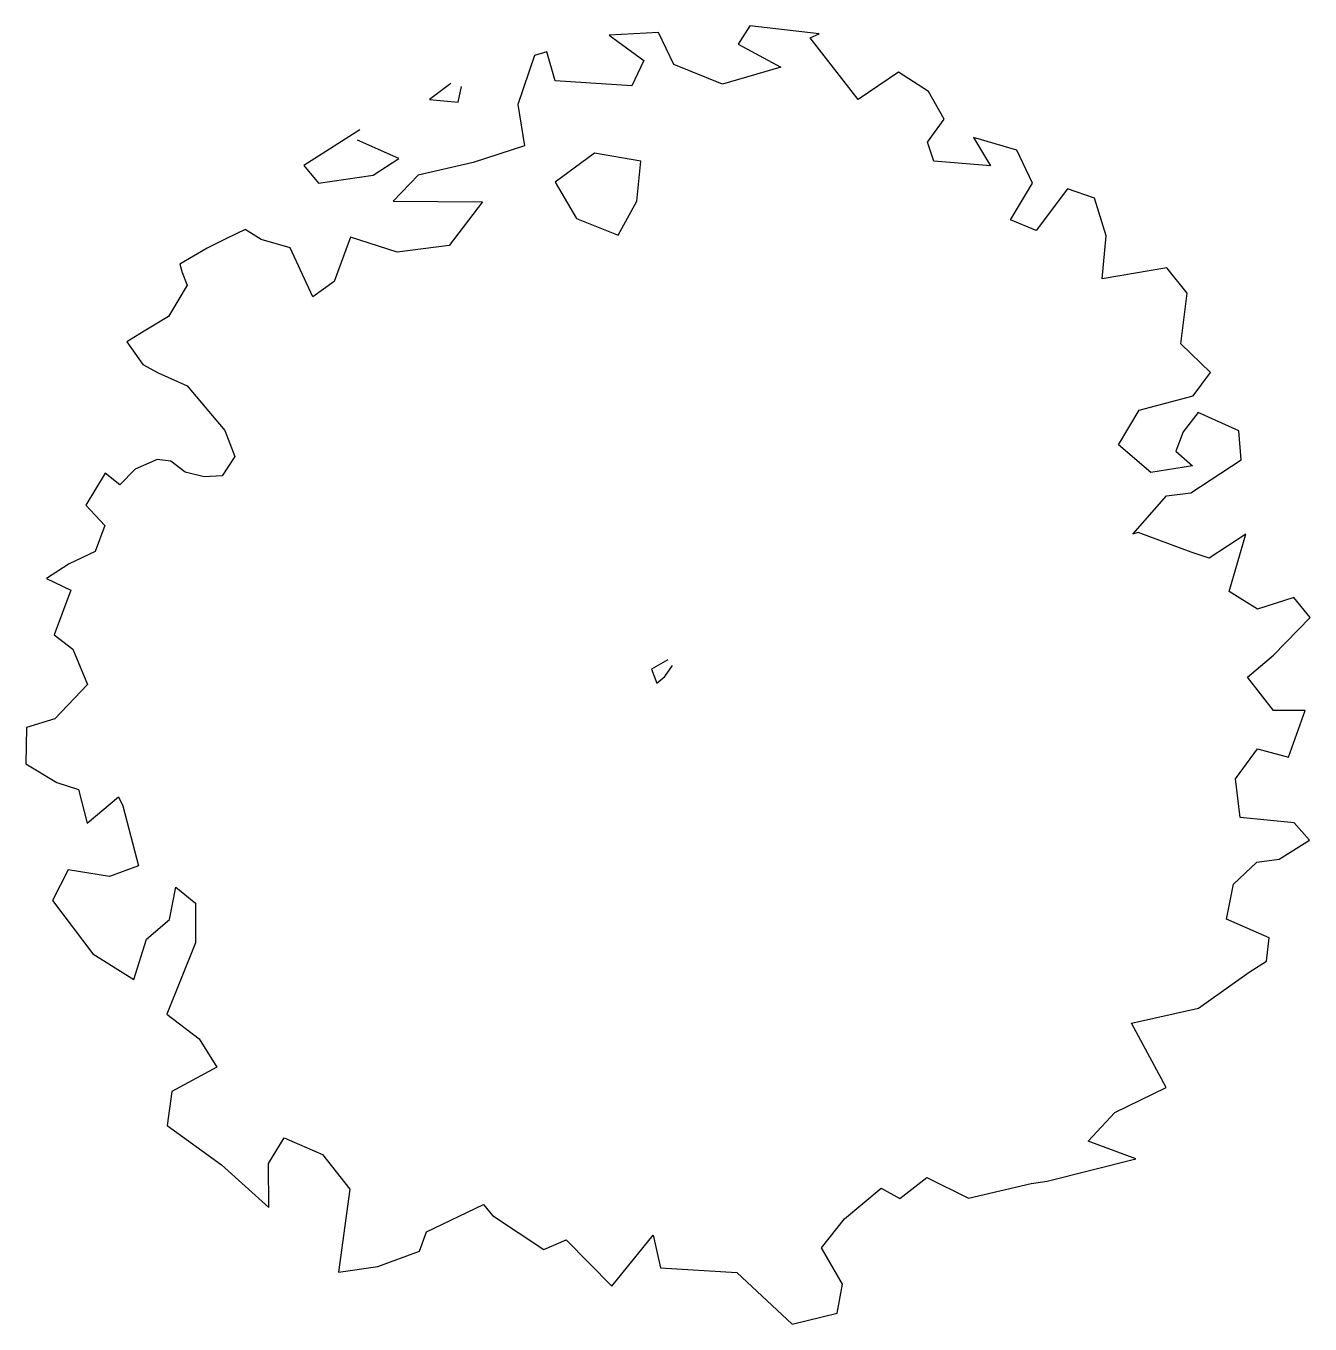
# Model space of a CAD drawing. Extents: x 6.039 to 7.009, y 0.937 to 1.917.
import ezdxf

# ---------------------------------------------------------------- set-up
doc = ezdxf.new("R2010")
doc.units = 0
doc.header["$MEASUREMENT"] = 0
doc.layers.get('0').update_dxf_attribs({"linetype": 'CONTINUOUS'})

msp = doc.modelspace()

# ---------------------------------------------------------------- linework, layer by layer
at = {"color": 3, "linetype": 'CONTINUOUS'}
for p, q in [((6.51713, 1.91208), (6.47973, 1.90996)), ((6.52869, 1.88804), (6.51713, 1.91208)), ((6.58615, 1.91703), (6.57731, 1.90324)), ((6.63851, 1.91102), (6.58615, 1.91703)), ((6.47973, 1.90996), (6.50591, 1.89087)), ((6.57731, 1.90324), (6.60961, 1.88592)), ((6.63171, 1.90819), (6.63851, 1.91102)), ((6.66809, 1.86152), (6.63171, 1.90819)), ((6.42329, 1.89476), (6.41071, 1.85763)), ((6.43281, 1.89759), (6.42329, 1.89476)), ((6.43893, 1.87567), (6.43281, 1.89759)), ((6.50591, 1.89087), (6.49707, 1.87178)), ((6.56541, 1.87319), (6.52869, 1.88804)), ((6.60961, 1.88592), (6.56541, 1.87319)), ((6.36005, 1.87354), (6.34407, 1.86152)), ((6.49707, 1.87178), (6.43893, 1.87567)), ((6.69835, 1.88203), (6.66809, 1.86152)), ((6.72113, 1.86753), (6.69835, 1.88203)), ((6.36583, 1.8594), (6.36821, 1.87142)), ((6.73303, 1.84668), (6.72113, 1.86753)), ((6.34407, 1.86152), (6.36583, 1.8594)), ((6.41071, 1.85763), (6.41581, 1.82652)), ((6.72045, 1.82935), (6.73303, 1.84668)), ((6.29137, 1.83854), (6.24921, 1.81167)), ((6.28967, 1.83077), (6.28967, 1.83077)), ((6.32095, 1.81698), (6.28967, 1.83077)), ((6.41581, 1.82652), (6.37705, 1.81379)), ((6.72521, 1.81485), (6.72045, 1.82935)), ((6.75513, 1.83289), (6.76805, 1.81132)), ((6.78777, 1.82334), (6.75513, 1.83289)), ((6.30157, 1.80425), (6.32095, 1.81698)), ((6.37705, 1.81379), (6.33557, 1.80425)), ((6.46885, 1.82087), (6.43893, 1.79895)), ((6.50387, 1.81485), (6.46885, 1.82087)), ((6.50081, 1.7848), (6.50387, 1.81485)), ((6.76805, 1.81132), (6.72521, 1.81485)), ((6.79967, 1.79824), (6.78777, 1.82334)), ((6.24921, 1.81167), (6.26009, 1.79824)), ((6.26009, 1.79824), (6.30157, 1.80425)), ((6.33557, 1.80425), (6.31653, 1.7848)), ((6.43893, 1.79895), (6.45525, 1.77172)), ((6.78301, 1.77066), (6.79967, 1.79824)), ((6.31653, 1.7848), (6.38419, 1.7841)), ((6.48653, 1.75899), (6.50081, 1.7848)), ((6.82619, 1.794), (6.80239, 1.76253)), ((6.84659, 1.78693), (6.82619, 1.794)), ((6.85543, 1.75864), (6.84659, 1.78693)), ((6.38419, 1.7841), (6.35903, 1.75122)), ((6.45525, 1.77172), (6.48653, 1.75899)), ((6.80239, 1.76253), (6.78301, 1.77066)), ((6.19073, 1.75652), (6.17611, 1.7491)), ((6.20467, 1.76324), (6.19073, 1.75652)), ((6.21691, 1.75581), (6.20467, 1.76324)), ((6.23867, 1.74945), (6.21691, 1.75581)), ((6.28423, 1.75758), (6.27199, 1.72399)), ((6.31959, 1.74627), (6.28423, 1.75758)), ((6.85237, 1.72611), (6.85543, 1.75864)), ((6.17611, 1.7491), (6.15537, 1.73708)), ((6.25601, 1.71233), (6.23867, 1.74945)), ((6.35903, 1.75122), (6.31959, 1.74627)), ((6.15537, 1.73708), (6.15707, 1.73071)), ((6.15707, 1.73071), (6.16081, 1.72117)), ((6.90133, 1.73425), (6.85237, 1.72611)), ((6.91663, 1.71515), (6.90133, 1.73425)), ((6.16081, 1.72117), (6.14687, 1.69748)), ((6.27199, 1.72399), (6.25601, 1.71233)), ((6.91187, 1.67697), (6.91663, 1.71515)), ((6.14687, 1.69748), (6.12851, 1.68652)), ((6.12851, 1.68652), (6.11525, 1.67839)), ((6.11525, 1.67839), (6.12749, 1.66142)), ((6.93431, 1.6554), (6.91187, 1.67697)), ((6.12749, 1.66142), (6.13905, 1.65505)), ((6.13905, 1.65505), (6.16081, 1.64515)), ((6.92105, 1.63773), (6.93431, 1.6554)), ((6.16081, 1.64515), (6.18937, 1.61156)), ((6.88025, 1.62677), (6.92105, 1.63773)), ((6.86461, 1.60061), (6.88025, 1.62677)), ((6.92479, 1.625), (6.91357, 1.6105)), ((6.95573, 1.61121), (6.92479, 1.625)), ((6.18937, 1.61156), (6.19685, 1.59177)), ((6.91357, 1.6105), (6.90813, 1.59601)), ((6.95743, 1.58929), (6.95573, 1.61121)), ((6.88909, 1.57975), (6.86461, 1.60061)), ((6.13837, 1.58964), (6.12171, 1.58222)), ((6.14857, 1.58823), (6.13837, 1.58964)), ((6.19685, 1.59177), (6.18733, 1.57727)), ((6.90813, 1.59601), (6.92071, 1.5847)), ((6.91935, 1.56454), (6.95743, 1.58929)), ((6.09893, 1.57939), (6.08431, 1.555)), ((6.11015, 1.57055), (6.09893, 1.57939)), ((6.12171, 1.58222), (6.11015, 1.57055)), ((6.15945, 1.5801), (6.14857, 1.58823)), ((6.17373, 1.57656), (6.15945, 1.5801)), ((6.92071, 1.5847), (6.88909, 1.57975)), ((6.18733, 1.57727), (6.17373, 1.57656)), ((6.87549, 1.53308), (6.90099, 1.56207)), ((6.90099, 1.56207), (6.91935, 1.56454)), ((6.08431, 1.555), (6.09859, 1.53979)), ((6.09859, 1.53979), (6.09145, 1.52)), ((6.87957, 1.53449), (6.87549, 1.53308)), ((6.91969, 1.51964), (6.87957, 1.53449)), ((6.96083, 1.53308), (6.93329, 1.51505)), ((6.94825, 1.48994), (6.96083, 1.53308)), ((6.09145, 1.52), (6.07173, 1.5108)), ((6.93329, 1.51505), (6.91969, 1.51964)), ((6.07173, 1.5108), (6.05473, 1.49984)), ((6.05473, 1.49984), (6.07309, 1.491)), ((6.07309, 1.491), (6.06051, 1.45706)), ((6.96967, 1.47651), (6.94825, 1.48994)), ((6.99721, 1.48535), (6.96967, 1.47651)), ((6.98191, 1.44186), (7.00945, 1.47015)), ((6.06051, 1.45706), (6.07445, 1.44646)), ((6.07445, 1.44646), (6.08567, 1.41959)), ((6.96219, 1.42524), (6.98191, 1.44186)), ((6.52427, 1.43833), (6.51169, 1.43125)), ((6.52189, 1.4256), (6.52767, 1.43408)), ((6.51169, 1.43125), (6.51577, 1.42065)), ((6.51577, 1.42065), (6.52189, 1.4256)), ((6.98191, 1.40014), (6.96219, 1.42524)), ((6.08567, 1.41959), (6.06085, 1.39378)), ((6.06085, 1.39378), (6.03943, 1.38706)), ((7.00571, 1.40014), (6.98191, 1.40014)), ((6.99313, 1.36479), (7.00571, 1.40014)), ((6.03943, 1.38706), (6.03909, 1.35984)), ((6.95301, 1.34853), (6.96967, 1.37115)), ((6.96967, 1.37115), (6.99313, 1.36479)), ((6.03909, 1.35984), (6.06255, 1.3457)), ((6.06255, 1.3457), (6.07887, 1.34039)), ((6.95675, 1.31918), (6.95301, 1.34853)), ((6.07887, 1.34039), (6.08533, 1.31494)), ((6.08533, 1.31494), (6.10913, 1.33474)), ((6.10913, 1.33474), (6.11219, 1.32802)), ((6.11219, 1.32802), (6.12409, 1.28276)), ((6.99755, 1.31529), (6.95675, 1.31918)), ((6.98599, 1.28771), (7.00911, 1.30221)), ((6.95165, 1.26898), (6.96933, 1.28559)), ((6.96933, 1.28559), (6.98599, 1.28771)), ((6.07105, 1.27958), (6.05915, 1.2566)), ((6.10233, 1.27463), (6.07105, 1.27958)), ((6.12409, 1.28276), (6.10233, 1.27463)), ((6.14755, 1.24211), (6.15231, 1.2665)), ((6.15231, 1.2665), (6.16727, 1.25448)), ((6.94621, 1.24246), (6.95165, 1.26898)), ((6.05915, 1.2566), (6.08975, 1.2163)), ((6.16727, 1.25448), (6.16727, 1.22443)), ((6.13021, 1.22726), (6.14755, 1.24211)), ((6.97851, 1.22832), (6.94621, 1.24246)), ((6.12069, 1.19685), (6.13021, 1.22726)), ((6.97647, 1.21064), (6.97851, 1.22832)), ((6.08975, 1.2163), (6.12069, 1.19685)), ((6.16727, 1.22443), (6.14551, 1.17069)), ((6.96355, 1.20251), (6.97647, 1.21064)), ((6.92513, 1.17529), (6.96355, 1.20251)), ((6.14551, 1.17069), (6.16999, 1.15195)), ((6.87447, 1.16397), (6.92513, 1.17529)), ((6.90065, 1.11518), (6.87447, 1.16397)), ((6.16999, 1.15195), (6.18325, 1.13074)), ((6.18325, 1.13074), (6.14925, 1.11235)), ((6.14925, 1.11235), (6.14585, 1.08655)), ((6.86189, 1.09644), (6.90065, 1.11518)), ((6.84183, 1.07488), (6.86189, 1.09644)), ((6.14585, 1.08655), (6.18699, 1.05685)), ((6.22235, 1.05791), (6.23425, 1.07735)), ((6.23425, 1.07735), (6.26315, 1.06463)), ((6.87787, 1.06144), (6.84183, 1.07488)), ((6.26315, 1.06463), (6.28389, 1.03846)), ((6.81089, 1.04447), (6.87787, 1.06144)), ((6.18699, 1.05685), (6.22269, 1.02467)), ((6.22269, 1.02467), (6.22235, 1.05791)), ((6.69937, 1.03139), (6.71977, 1.0473)), ((6.71977, 1.0473), (6.75139, 1.03175)), ((6.75139, 1.03175), (6.79865, 1.0427)), ((6.79865, 1.0427), (6.81089, 1.04447)), ((6.28389, 1.03846), (6.27539, 0.97588)), ((6.65755, 1.01619), (6.68543, 1.03917)), ((6.68543, 1.03917), (6.69937, 1.03139)), ((6.34169, 1.00629), (6.38487, 1.0268)), ((6.38487, 1.0268), (6.39167, 1.01866)), ((6.39167, 1.01866), (6.43043, 0.99285)), ((6.64021, 0.99427), (6.65755, 1.01619)), ((6.33659, 0.99179), (6.34169, 1.00629)), ((6.43043, 0.99285), (6.44743, 1.00028)), ((6.44743, 1.00028), (6.48177, 0.96528)), ((6.48177, 0.96528), (6.51305, 1.00381)), ((6.51305, 1.00381), (6.51849, 0.97907)), ((6.30497, 0.98013), (6.33659, 0.99179)), ((6.65619, 0.96669), (6.64021, 0.99427)), ((6.27539, 0.97588), (6.30497, 0.98013)), ((6.51849, 0.97907), (6.57629, 0.97553)), ((6.57629, 0.97553), (6.61811, 0.93664)), ((6.65211, 0.94477), (6.65619, 0.96669)), ((6.61811, 0.93664), (6.65211, 0.94477))]:
    msp.add_line(p, q, dxfattribs=at)
at = {"color": 6, "linetype": 'CONTINUOUS'}
for p, q in [((7.00945, 1.47015), (6.99721, 1.48535)), ((7.00911, 1.30221), (6.99755, 1.31529))]:
    msp.add_line(p, q, dxfattribs=at)

doc.saveas('drawing.dxf')
